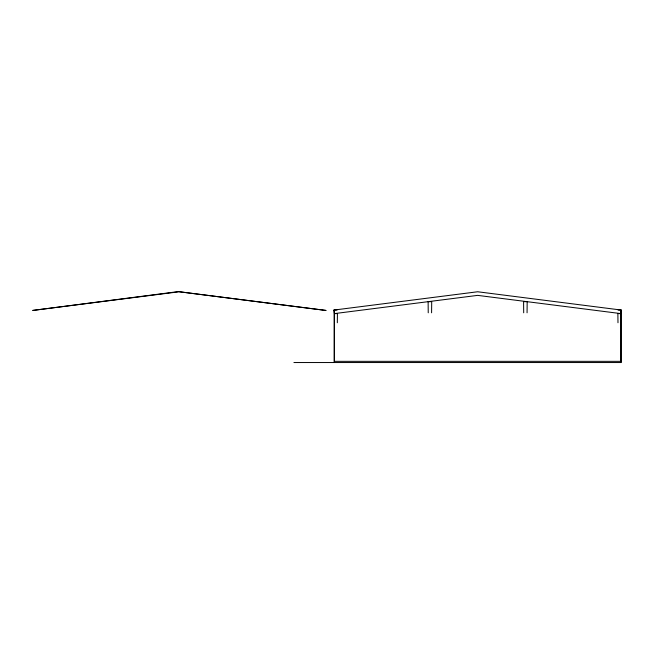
<?xml version="1.0" encoding="UTF-8"?>
<svg xmlns="http://www.w3.org/2000/svg" width="654" height="654" viewBox="0 0 654 654"><rect width="100%" height="100%" fill="white"/><g stroke="black" fill="none" stroke-linecap="round" stroke-linejoin="round"><path stroke-width="0.98" d="M431.591 312.8L431.705 301.674L428.125 301.674L428.231 312.8M527.059 312.8L527.173 301.674L523.592 301.674L523.699 312.8M337.317 322.749L337.431 313.609L334.447 313.609L333.998 310.061L477.649 291.758L621.3 310.061L620.85 313.609L617.866 313.609L617.981 322.749M179.31 291.463L32.7 310.437L179.31 291.758L325.921 310.437L179.31 291.758M334.447 313.609L477.649 295.371L620.85 313.609M333.99 310.037L337.047 310.037M618.087 310.037L621.145 310.037L621.145 362.537L293.916 362.537M334.447 361.343L621.145 361.343M620.85 310.004L620.85 362.537M334.447 310.004L334.447 362.537M334.145 310.037L334.145 362.537"/></g></svg>
